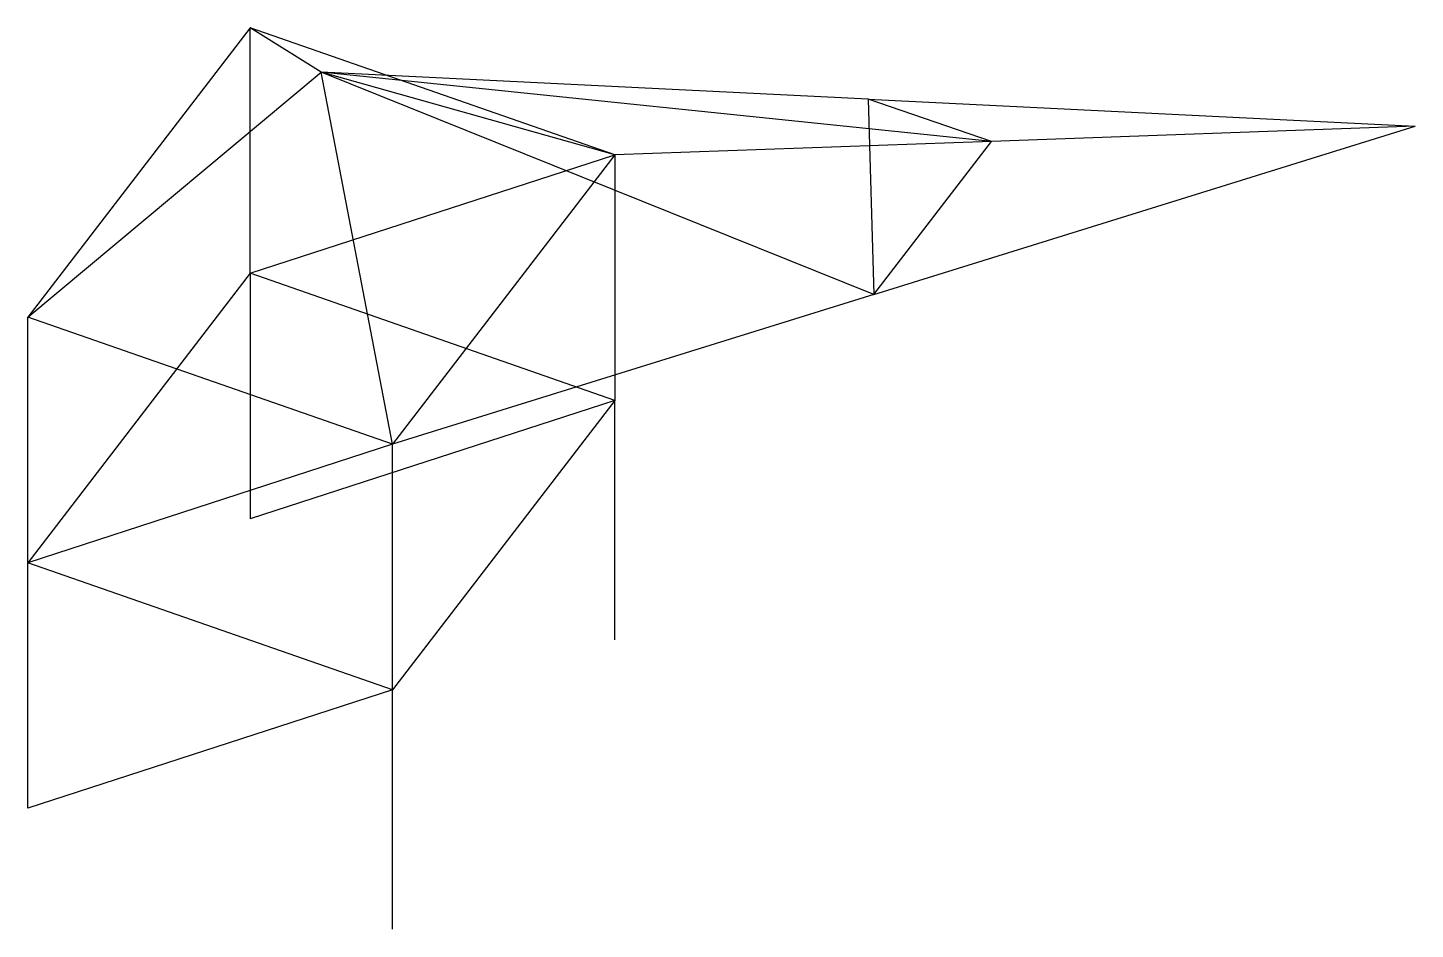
# Model space of a CAD drawing. Extents: x 3.3 to 93.6, y 3.1 to 61.7.
import ezdxf

# ---------------------------------------------------------------- set-up
doc = ezdxf.new("R2010")
doc.units = 0
doc.layers.get('0').update_dxf_attribs({"linetype": 'CONTINUOUS'})
doc.layers.add('GRUESA', color=7, linetype='CONTINUOUS')

msp = doc.modelspace()

# ---------------------------------------------------------------- linework, layer by layer
at = {"color": 7, "linetype": 'CONTINUOUS'}
for p, q in [((17.7564, 61.742), (3.2749, 42.9159)), ((41.492028, 53.473835), (17.7564, 61.742)), ((3.2749, 42.9159), (22.3851, 58.844)), ((27.0135, 34.647), (22.3851, 58.844)), ((58.3488, 44.3832), (22.3851, 58.844)), ((66.0154, 54.3499), (22.3851, 58.844)), ((57.9928, 57.0902), (22.3851, 58.844)), ((57.9928, 57.0902), (58.3488, 44.3832)), ((66.0154, 54.3499), (57.9928, 57.0902)), ((57.9928, 57.0902), (93.601, 55.3364)), ((58.3488, 44.3832), (93.601, 55.3364)), ((93.601, 55.3364), (66.0154, 54.3499)), ((66.0154, 54.3499), (41.492028, 53.473835)), ((17.7564, 45.767468), (41.492028, 53.473835)), ((41.492028, 53.473835), (27.0135, 34.647)), ((41.492028, 53.473835), (41.495, 37.4985)), ((17.7564, 45.767468), (3.2749, 26.9415)), ((41.495, 37.4985), (17.7564, 45.767468)), ((17.7564, 45.767468), (17.7564, 29.7931)), ((41.495, 37.4985), (17.7564, 29.7931)), ((27.0135, 18.6726), (3.2749, 10.9671))]:
    msp.add_line(p, q, dxfattribs=at)
at = {"layer": 'GRUESA', "color": 7, "linetype": 'CONTINUOUS'}
for p, q in [((22.3851, 58.844), (17.7564, 61.742)), ((17.7564, 45.767468), (17.7564, 61.742)), ((41.492028, 53.473835), (22.3851, 58.844)), ((58.3488, 44.3832), (66.0154, 54.3499)), ((58.3488, 44.3832), (27.0135, 34.647)), ((27.0135, 34.647), (3.2749, 42.9159)), ((3.2749, 26.9415), (3.2749, 42.9159)), ((41.495, 37.4985), (27.0135, 18.6726)), ((41.495, 21.9242), (41.495, 37.4985)), ((27.0135, 34.647), (3.2749, 26.9415)), ((27.0135, 18.6726), (27.0135, 34.647)), ((3.2749, 10.9671), (3.2749, 26.9415)), ((27.0135, 18.6726), (3.2749, 26.9415)), ((27.0135, 3.0982), (27.0135, 18.6726))]:
    msp.add_line(p, q, dxfattribs=at)

doc.saveas('drawing.dxf')
